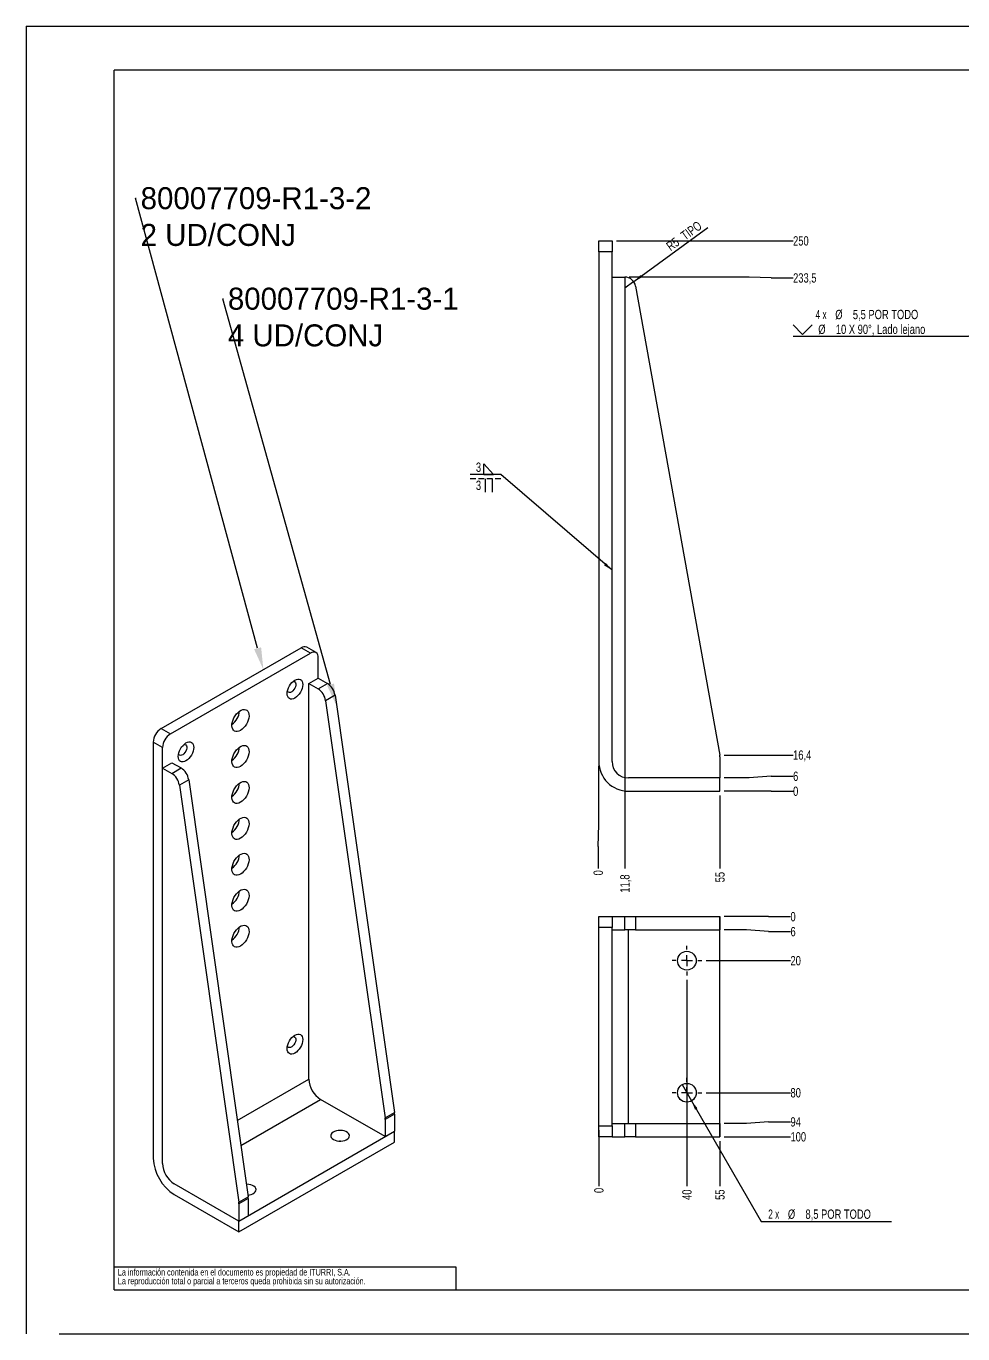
# Model space of a CAD drawing. Extents: x 0 to 5652, y 0 to 1625.
# Drawn here: x 0 to 426, y 0 to 594 of the extents above; entities that cross this region are included whole.
import ezdxf
from ezdxf import colors
from ezdxf.entities.mleader import LeaderData, LeaderLine
from ezdxf.math import Vec2, Vec3

# ---------------------------------------------------------------- set-up
doc = ezdxf.new("R2010")
doc.units = 0
doc.header["$LTSCALE"] = 2
doc.linetypes.add('HIDDEN', pattern=[1.905, 1.27, -0.635])
doc.layers.get('0').update_dxf_attribs({"linetype": 'CONTINUOUS'})
doc.layers.add('FORMATO', color=7, linetype='CONTINUOUS')
doc.layers.add('SLD-0', color=179, linetype='CONTINUOUS')
doc.styles.add('SLDTEXTSTYLE1', font='TXT', dxfattribs={"width": 0.75})
doc.styles.add('SLDTEXTSTYLE2', font='TXT', dxfattribs={"width": 0.666667})
doc.dimstyles.new('SLDDIMSTYLE0', dxfattribs={"dimtxt": 4.233333, "dimasz": 4.233333, "dimexe": 0, "dimexo": 0.0625, "dimgap": 1.058333, "dimtad": 0, "dimtih": 1, "dimtoh": 1, "dimdec": 0, "dimrnd": 1e-09, "dimdsep": 46, "dimtxsty": 'SLDTEXTSTYLE1', "dimblk1": 'NONE', "dimblk2": 'NONE', "dimsah": 1, "dimcen": 0.09, "dimadec": 0, "dimazin": 0, "dimtfac": 1, "dimtdec": 0, "dimtofl": 0, "dimtmove": 0, "dimatfit": 3, "dimldrblk": 'NONE', "dimfxl": 0, "dimtolj": 1, "dimtzin": 12, "dimarcsym": 0})
doc.dimstyles.new('SLDDIMSTYLE1', dxfattribs={"dimtxt": 4.233333, "dimasz": 4.233333, "dimexe": 0, "dimexo": 0.0625, "dimgap": 1.058333, "dimtad": 0, "dimtih": 1, "dimtoh": 1, "dimdec": 1, "dimrnd": 1e-09, "dimzin": 12, "dimdsep": 46, "dimtxsty": 'SLDTEXTSTYLE1', "dimblk1": 'NONE', "dimblk2": 'NONE', "dimsah": 1, "dimcen": 0.09, "dimadec": 0, "dimazin": 0, "dimtfac": 1, "dimtdec": 1, "dimtofl": 0, "dimtmove": 0, "dimatfit": 3, "dimldrblk": 'NONE', "dimfxl": 0, "dimtolj": 1, "dimtzin": 12, "dimarcsym": 0})
doc.dimstyles.new('SLDDIMSTYLE2', dxfattribs={"dimtxt": 4.233333, "dimasz": 4.233333, "dimexe": 0, "dimexo": 0.0625, "dimgap": 1.058333, "dimtad": 1, "dimdec": 1, "dimrnd": 1e-09, "dimzin": 12, "dimdsep": 46, "dimtxsty": 'SLDTEXTSTYLE1', "dimsah": 1, "dimcen": 0, "dimadec": 0, "dimazin": 0, "dimtfac": 1, "dimtdec": 1, "dimtofl": 0, "dimtmove": 0, "dimatfit": 3, "dimfxl": 0, "dimtolj": 1, "dimtzin": 12, "dimarcsym": 0})
doc.dimstyles.new('SLDDIMSTYLE3', dxfattribs={"dimtxt": 0.18, "dimasz": 4.233333, "dimexe": 0, "dimexo": 0.0625, "dimgap": 0, "dimtad": 0, "dimtih": 1, "dimtoh": 1, "dimdec": 0, "dimrnd": 1e-09, "dimzin": 0, "dimdsep": 46, "dimtxsty": 'Standard', "dimsah": 1, "dimcen": 0.09, "dimadec": 0, "dimazin": 0, "dimtfac": 4.233333, "dimtdec": 0, "dimtofl": 0, "dimtmove": 0, "dimatfit": 3, "dimfxl": 0, "dimtolj": 1, "dimtzin": 0, "dimarcsym": 0})
doc.dimstyles.new('SLDDIMSTYLE4', dxfattribs={"dimtxt": 4.233333, "dimasz": 4.233333, "dimexe": 0, "dimexo": 0.0625, "dimgap": 1.058333, "dimtad": 0, "dimtih": 1, "dimtoh": 1, "dimdec": 1, "dimrnd": 1e-09, "dimzin": 12, "dimdsep": 46, "dimtxsty": 'SLDTEXTSTYLE1', "dimblk1": 'NONE', "dimsah": 1, "dimcen": 0, "dimadec": 0, "dimazin": 0, "dimtfac": 1, "dimtdec": 1, "dimtmove": 0, "dimatfit": 3, "dimldrblk": 'NONE', "dimfxl": 0, "dimtolj": 1, "dimtzin": 12, "dimarcsym": 0})

# ---------------------------------------------------------------- blocks, each defined once
blk = doc.blocks.new('SW_NOTE_4')
at = {"layer": 'SLD-0', "color": 0, "char_height": 3, "attachment_point": 1, "style": 'SLDTEXTSTYLE1'}
for s, insert in [('La información contenida en el documento es propiedad de ITURRI, S.A.', (0, 3.86)), ('La reproducción total o parcial a terceros queda prohibida sin su autorización.', (0, -0.14))]:
    blk.add_mtext(s, dxfattribs=dict(at, insert=insert))
blk = doc.blocks.new('SW_NOTE_8')
at = {"layer": 'SLD-0', "color": 0, "char_height": 3, "attachment_point": 1, "style": 'SLDTEXTSTYLE1'}
for s, insert in [('La información contenida en el documento es propiedad de ITURRI, S.A.', (0, 3.86)), ('La reproducción total o parcial a terceros queda prohibida sin su autorización.', (0, -0.14))]:
    blk.add_mtext(s, dxfattribs=dict(at, insert=insert))
blk = doc.blocks.new('_D')
at = {"layer": 'FORMATO', "color": 7}
for p, q in [((328.4, 246.49), (317.15, 246.49)), ((338.4, 246.49), (328.4, 246.49)), ((338.4, 246.49), (348.4, 246.49))]:
    blk.add_line(p, q, dxfattribs=at)
at = {"layer": 'FORMATO', "color": 7, "insert": (348.4, 248.58), "char_height": 4.23, "attachment_point": 1, "style": 'SLDTEXTSTYLE1'}
blk.add_mtext('0', dxfattribs=at)
blk = doc.blocks.new('_NONE')
blk = doc.blocks.new('_D_1')
at = {"layer": 'FORMATO', "color": 7}
for p, q in [((328.4, 252.49), (317.15, 252.49)), ((338.4, 253.28), (328.4, 252.49)), ((338.4, 253.28), (348.4, 253.28))]:
    blk.add_line(p, q, dxfattribs=at)
at = {"layer": 'FORMATO', "color": 7, "insert": (348.4, 255.38), "char_height": 4.23, "attachment_point": 1, "style": 'SLDTEXTSTYLE1'}
blk.add_mtext('6', dxfattribs=at)
blk = doc.blocks.new('_D_2')
at = {"layer": 'FORMATO', "color": 7}
blk.add_line((317.07, 262.93), (348.4, 262.93), dxfattribs=at)
at = {"layer": 'FORMATO', "color": 7, "insert": (348.4, 265.02), "char_height": 4.233, "attachment_point": 1, "style": 'SLDTEXTSTYLE1'}
blk.add_mtext('16,4', dxfattribs=at)
blk = doc.blocks.new('_D_3')
at = {"layer": 'FORMATO', "color": 7}
for p, q in [((328.4, 479.99), (273.96, 479.99)), ((338.4, 479.66), (328.4, 479.99)), ((338.4, 479.66), (348.4, 479.66))]:
    blk.add_line(p, q, dxfattribs=at)
at = {"layer": 'FORMATO', "color": 7, "insert": (348.4, 481.75), "char_height": 4.233, "attachment_point": 1, "style": 'SLDTEXTSTYLE1'}
blk.add_mtext('233,5', dxfattribs=at)
blk = doc.blocks.new('_D_4')
at = {"layer": 'FORMATO', "color": 7}
blk.add_line((268.15, 496.49), (348.4, 496.49), dxfattribs=at)
at = {"layer": 'FORMATO', "color": 7, "insert": (348.4, 498.58), "char_height": 4.233, "attachment_point": 1, "style": 'SLDTEXTSTYLE1'}
blk.add_mtext('250', dxfattribs=at)
blk = doc.blocks.new('_D_5')
at = {"layer": 'FORMATO', "color": 7}
for p, q in [((260.15, 231.36), (260.15, 257.99)), ((259.84, 221.36), (260.15, 231.36)), ((259.84, 221.36), (259.84, 211.36))]:
    blk.add_line(p, q, dxfattribs=at)
at = {"layer": 'FORMATO', "color": 7, "insert": (257.75, 208.23), "char_height": 4.23, "attachment_point": 1, "rotation": 90, "style": 'SLDTEXTSTYLE1'}
blk.add_mtext('0', dxfattribs=at)
blk = doc.blocks.new('_D_6')
at = {"layer": 'FORMATO', "color": 7}
blk.add_line((271.96, 479.67), (271.96, 211.36), dxfattribs=at)
at = {"layer": 'FORMATO', "color": 7, "insert": (269.87, 200.41), "char_height": 4.233, "attachment_point": 1, "rotation": 90, "style": 'SLDTEXTSTYLE1'}
blk.add_mtext('11,8', dxfattribs=at)
blk = doc.blocks.new('_D_7')
at = {"layer": 'FORMATO', "color": 7}
blk.add_line((315.15, 244.49), (315.15, 211.36), dxfattribs=at)
at = {"layer": 'FORMATO', "color": 7, "insert": (313.05, 205.1), "char_height": 4.233, "attachment_point": 1, "rotation": 90, "style": 'SLDTEXTSTYLE1'}
blk.add_mtext('55', dxfattribs=at)
blk = doc.blocks.new('_D_8')
at = {"layer": 'FORMATO', "color": 7}
for q in [(309.71, 502.54), (271.96, 474.99)]:
    blk.add_line((276, 477.94), q, dxfattribs=at)
blk.add_solid([(276, 477.94), (279.81, 479.91), (279.04, 480.96)], dxfattribs=at)
at = {"layer": 'FORMATO', "color": 7, "char_height": 4.233, "attachment_point": 1, "rotation": 36.12468, "style": 'SLDTEXTSTYLE1'}
for s, insert in [('TIPO', (296.89, 499.92)), ('R5', (290.31, 495.12))]:
    blk.add_mtext(s, dxfattribs=dict(at, insert=insert))
blk = doc.blocks.new('SW_SYMBOL_WELD_FILL')
at = {"layer": 'FORMATO', "color": 0}
for p, q in [((200, 0), (200, 1800)), ((200, 1800), (1800, 0)), ((200, 0), (1800, 0))]:
    blk.add_line(p, q, dxfattribs=at)
blk = doc.blocks.new('SW_SYMBOL_WELD_BUSQ')
at = {"layer": 'FORMATO', "color": 0}
for p, q in [((400, 0), (400, 2200)), ((1600, 0), (1600, 2200))]:
    blk.add_line(p, q, dxfattribs=at)
blk = doc.blocks.new('SW_WELDSYMBOL_0')
at = {"layer": 'FORMATO', "color": 0}
blk.add_line((0, 0), (-13.91, 0), dxfattribs=at)
at = {"layer": 'FORMATO', "color": 0, "linetype": 'HIDDEN'}
blk.add_line((0, -2), (-13.91, -2), dxfattribs=at)
at = {"layer": 'FORMATO', "color": 0, "xscale": 0.0027037109375, "yscale": 0.0027037109375, "zscale": 0.0027037109375}
blk.add_blockref('SW_SYMBOL_WELD_FILL', (-8.25, 0.02), dxfattribs=at)
at = {"layer": 'FORMATO', "color": 0, "extrusion": (0, 0, -1), "xscale": 0.0027037109375, "yscale": 0.0027037109375, "zscale": 0.0027037109375, "rotation": 180}
blk.add_blockref('SW_SYMBOL_WELD_BUSQ', (8.25, -1.98), dxfattribs=at)
at = {"layer": 'FORMATO', "color": 0, "char_height": 4.23, "attachment_point": 1, "style": 'SLDTEXTSTYLE1'}
for insert in [(-11.35, 5.46), (-11.35, -2.75)]:
    blk.add_mtext('3', dxfattribs=dict(at, insert=insert))
blk = doc.blocks.new('SW_SYMBOL_HOLE_SINK')
at = {"layer": 'FORMATO', "color": 0}
for p, q in [((0, 1750), (1600, 150)), ((1600, 150), (3200, 1750))]:
    blk.add_line(p, q, dxfattribs=at)
blk = doc.blocks.new('_D_23')
at = {"layer": 'FORMATO'}
for p, q in [((479.72, 482.86), (474.96, 480.11)), ((474.96, 480.11), (427.93, 452.96)), ((427.93, 452.96), (348.41, 452.96))]:
    blk.add_line(p, q, dxfattribs=at)
blk.add_solid([(474.96, 480.11), (470.97, 478.56), (471.62, 477.43)], dxfattribs=at)
at = {"layer": 'FORMATO', "xscale": 0.0027037109375, "yscale": 0.0027037109375, "zscale": 0.0027037109375}
blk.add_blockref('SW_SYMBOL_HOLE_SINK', (348.41, 453.55), dxfattribs=at)
at = {"layer": 'FORMATO', "attachment_point": 1}
for s, insert, char_height, style in [('4 x', (358.61, 465.14), 4.233, 'SLDTEXTSTYLE2'), ('%%c', (367.57, 465.14), 4.233, 'SLDTEXTSTYLE1'), ('5,5 POR TODO', (375.55, 465.14), 4.2333, 'SLDTEXTSTYLE1'), ('%%c', (359.84, 458.42), 4.233, 'SLDTEXTSTYLE1'), ('10 X 90°, Lado lejano', (367.82, 458.42), 4.2333, 'SLDTEXTSTYLE1')]:
    blk.add_mtext(s, dxfattribs=dict(at, insert=insert, char_height=char_height, style=style))
blk = doc.blocks.new('_D_26')
at = {"layer": 'FORMATO', "color": 7}
for p, q in [((327.22, 189.51), (317.15, 189.51)), ((337.22, 189.51), (327.22, 189.51)), ((337.22, 189.51), (347.22, 189.51))]:
    blk.add_line(p, q, dxfattribs=at)
at = {"layer": 'FORMATO', "color": 7, "insert": (347.22, 191.61), "char_height": 4.23, "attachment_point": 1, "style": 'SLDTEXTSTYLE1'}
blk.add_mtext('0', dxfattribs=at)
blk = doc.blocks.new('_D_27')
at = {"layer": 'FORMATO', "color": 7}
for p, q in [((327.22, 183.51), (317.07, 183.51)), ((337.22, 182.72), (327.22, 183.51)), ((337.22, 182.72), (347.22, 182.72))]:
    blk.add_line(p, q, dxfattribs=at)
at = {"layer": 'FORMATO', "color": 7, "insert": (347.22, 184.81), "char_height": 4.23, "attachment_point": 1, "style": 'SLDTEXTSTYLE1'}
blk.add_mtext('6', dxfattribs=at)
blk = doc.blocks.new('_D_28')
at = {"layer": 'FORMATO', "color": 7}
blk.add_line((308.9, 169.51), (347.22, 169.51), dxfattribs=at)
at = {"layer": 'FORMATO', "color": 7, "insert": (347.22, 171.61), "char_height": 4.233, "attachment_point": 1, "style": 'SLDTEXTSTYLE1'}
blk.add_mtext('20', dxfattribs=at)
blk = doc.blocks.new('_D_29')
at = {"layer": 'FORMATO', "color": 7}
blk.add_line((308.9, 109.51), (347.22, 109.51), dxfattribs=at)
at = {"layer": 'FORMATO', "color": 7, "insert": (347.22, 111.61), "char_height": 4.233, "attachment_point": 1, "style": 'SLDTEXTSTYLE1'}
blk.add_mtext('80', dxfattribs=at)
blk = doc.blocks.new('_D_30')
at = {"layer": 'FORMATO', "color": 7}
for p, q in [((327.22, 95.51), (317.07, 95.51)), ((337.22, 96.31), (327.22, 95.51)), ((337.22, 96.31), (347.22, 96.31))]:
    blk.add_line(p, q, dxfattribs=at)
at = {"layer": 'FORMATO', "color": 7, "insert": (347.22, 98.4), "char_height": 4.233, "attachment_point": 1, "style": 'SLDTEXTSTYLE1'}
blk.add_mtext('94', dxfattribs=at)
blk = doc.blocks.new('_D_31')
at = {"layer": 'FORMATO', "color": 7}
blk.add_line((317.15, 89.51), (347.22, 89.51), dxfattribs=at)
at = {"layer": 'FORMATO', "color": 7, "insert": (347.22, 91.61), "char_height": 4.233, "attachment_point": 1, "style": 'SLDTEXTSTYLE1'}
blk.add_mtext('100', dxfattribs=at)
blk = doc.blocks.new('_D_32')
at = {"layer": 'FORMATO', "color": 7}
blk.add_line((260.15, 92.51), (260.15, 67.09), dxfattribs=at)
at = {"layer": 'FORMATO', "color": 7, "insert": (258.05, 63.97), "char_height": 4.23, "attachment_point": 1, "rotation": 90, "style": 'SLDTEXTSTYLE1'}
blk.add_mtext('0', dxfattribs=at)
blk = doc.blocks.new('_D_33')
at = {"layer": 'FORMATO', "color": 7}
blk.add_line((300.15, 160.76), (300.15, 67.09), dxfattribs=at)
at = {"layer": 'FORMATO', "color": 7, "insert": (298.05, 60.84), "char_height": 4.233, "attachment_point": 1, "rotation": 90, "style": 'SLDTEXTSTYLE1'}
blk.add_mtext('40', dxfattribs=at)
blk = doc.blocks.new('_D_34')
at = {"layer": 'FORMATO', "color": 7}
blk.add_line((315.15, 87.51), (315.15, 67.09), dxfattribs=at)
at = {"layer": 'FORMATO', "color": 7, "insert": (313.05, 60.84), "char_height": 4.233, "attachment_point": 1, "rotation": 90, "style": 'SLDTEXTSTYLE1'}
blk.add_mtext('55', dxfattribs=at)
blk = doc.blocks.new('_D_35')
at = {"layer": 'FORMATO'}
for p, q in [((298.02, 113.19), (302.27, 105.83)), ((302.27, 105.83), (333.92, 51.02)), ((333.92, 51.02), (393.04, 51.02))]:
    blk.add_line(p, q, dxfattribs=at)
blk.add_solid([(302.27, 105.83), (303.83, 101.84), (304.95, 102.49)], dxfattribs=at)
at = {"layer": 'FORMATO', "attachment_point": 1}
for s, insert, char_height, style in [('2 x', (337.09, 56.48), 4.233, 'SLDTEXTSTYLE2'), ('%%c', (346.05, 56.48), 4.233, 'SLDTEXTSTYLE1'), ('8,5 POR TODO', (354.03, 56.48), 4.2333, 'SLDTEXTSTYLE1')]:
    blk.add_mtext(s, dxfattribs=dict(at, insert=insert, char_height=char_height, style=style))
blk = doc.blocks.new('SW_CENTERMARKSYMBOL_11')
at = {"layer": 'FORMATO', "color": 0}
for p, q in [((0, 5), (0, 6.75)), ((-5, 0), (-6.75, 0)), ((0, 0), (-2.5, 0)), ((0, 0), (0, 2.5)), ((0, 0), (0, -2.5)), ((0, 0), (2.5, 0)), ((5, 0), (6.75, 0)), ((0, -5), (0, -6.75))]:
    blk.add_line(p, q, dxfattribs=at)
blk = doc.blocks.new('SW_CENTERMARKSYMBOL_12')
at = {"layer": 'FORMATO', "color": 0}
for p, q in [((0, 5), (0, 6.75)), ((-5, 0), (-6.75, 0)), ((0, 0), (-2.5, 0)), ((0, 0), (0, 2.5)), ((0, 0), (0, -2.5)), ((0, 0), (2.5, 0)), ((5, 0), (6.75, 0)), ((0, -5), (0, -6.75))]:
    blk.add_line(p, q, dxfattribs=at)

msp = doc.modelspace()

# ---------------------------------------------------------------- linework, layer by layer
at = {"color": 7, "linetype": 'Continuous'}
for p, q in [((0, 594), (840, 594)), ((0, 594), (0, -0.0026984)), ((820, 574), (40, 574)), ((40, 20), (40, 574)), ((260.1478779, 491.4886382), (260.1478779, 496.4886382)), ((260.1478779, 496.4886382), (266.1478779, 496.4886382)), ((266.1478779, 496.4886382), (266.1478779, 491.4886382)), ((260.1478779, 491.4886382), (260.1478779, 259.9886382)), ((266.1478779, 491.4886382), (260.1478779, 491.4886382)), ((266.1478779, 259.9886382), (266.1478779, 491.4886382)), ((266.1478779, 259.9886382), (266.1478779, 479.9886382)), ((266.1478779, 479.9886382), (271.9646851, 479.9886382)), ((276.8861924, 475.8711154), (315.0693852, 262.926386)), ((61.2935969, 274.9280056), (124.9332072, 311.6663706)), ((65.5362376, 272.4787812), (129.1758479, 309.2171463)), ((129.1758479, 309.2171463), (124.9332072, 311.6663706)), ((131.6756447, 309.4646865), (127.433004, 311.9139109)), ((132.7113818, 297.7852431), (132.7113818, 307.1754625)), ((128.4687411, 295.3360188), (132.7113818, 297.7852431)), ((132.7113818, 297.7852431), (136.8244856, 295.4107989)), ((128.4687411, 115.6970402), (128.4687411, 295.3360188)), ((128.4687411, 295.3360188), (132.5818449, 292.9615745)), ((132.5818449, 292.9615745), (136.8244856, 295.4107989)), ((140.3045168, 290.0396942), (136.0618761, 287.5904699)), ((136.0618761, 287.5904699), (163.0614707, 98.1258735)), ((140.3045168, 290.0396942), (167.3041113, 100.5750978)), ((61.2935969, 274.9280056), (65.5362376, 272.4787812)), ((57.758063, 268.8042812), (57.758063, 79.7750833)), ((62.0007037, 266.3550569), (57.758063, 268.8042812)), ((62.0007037, 77.3258589), (62.0007037, 266.3550569)), ((315.1478779, 262.0439089), (315.1478779, 252.4886382)), ((62.0007037, 256.9648376), (66.2433444, 259.4140619)), ((62.0007037, 77.3258589), (62.0007037, 256.9648376)), ((62.0007037, 256.9648376), (66.1138075, 254.5903933)), ((66.1138075, 254.5903933), (70.3564481, 257.0396176)), ((66.2433444, 259.4140619), (70.3564481, 257.0396176)), ((73.8364793, 251.668513), (69.5938386, 249.2192886)), ((73.8364793, 251.668513), (100.8360739, 62.2039165)), ((315.1478779, 252.4886382), (273.6478779, 252.4886382)), ((315.1478779, 246.4886382), (315.1478779, 252.4886382)), ((69.5938386, 249.2192886), (96.5934332, 59.7546922)), ((273.6478779, 246.4886382), (315.1478779, 246.4886382)), ((260.1478779, 184.5140146), (260.1478779, 189.5140146)), ((260.1478779, 189.5140146), (266.1478779, 189.5140146)), ((266.1478779, 184.5140146), (260.1478779, 184.5140146)), ((260.1478779, 94.5140146), (260.1478779, 184.5140146)), ((266.1478779, 189.5140146), (271.9646851, 189.5140146)), ((266.1478779, 189.5140146), (266.1478779, 184.5140146)), ((266.1478779, 94.5140146), (266.1478779, 184.5140146)), ((271.9646851, 183.5140146), (271.9646851, 189.5140146)), ((271.9646851, 189.5140146), (276.8861924, 189.5140146)), ((276.8861924, 189.5140146), (276.8861924, 183.5140146)), ((276.8861924, 189.5140146), (315.0693852, 189.5140146)), ((315.0693852, 183.5140146), (315.0693852, 189.5140146)), ((315.0693852, 189.5140146), (315.1478779, 189.5140146)), ((315.1478779, 189.5140146), (315.1478779, 183.5140146)), ((266.1478779, 183.5140146), (271.9646851, 183.5140146)), ((276.8861924, 183.5140146), (271.9646851, 183.5140146)), ((276.8861924, 183.5140146), (315.0693852, 183.5140146)), ((315.1478779, 183.5140146), (315.0693852, 183.5140146)), ((315.1478779, 95.5140146), (315.1478779, 183.5140146)), ((163.1169734, 89.5709854), (133.772042, 106.5114537)), ((163.0614707, 98.1258735), (167.3041113, 100.5750978)), ((167.3596141, 99.8224781), (163.1169734, 97.3732538)), ((163.1169734, 97.3732538), (163.1169734, 89.5709854)), ((167.3596141, 99.8224781), (167.3596141, 92.0202097)), ((266.1478779, 95.5140146), (271.9646851, 95.5140146)), ((271.9646851, 89.5140146), (271.9646851, 95.5140146)), ((271.9646851, 95.5140146), (276.8861924, 95.5140146)), ((276.8861924, 95.5140146), (276.8861924, 89.5140146)), ((276.8861924, 95.5140146), (315.0693852, 95.5140146)), ((315.0693852, 89.5140146), (315.0693852, 95.5140146)), ((315.0693852, 95.5140146), (315.1478779, 95.5140146)), ((315.1478779, 95.5140146), (315.1478779, 89.5140146)), ((96.648936, 51.1998041), (167.3596141, 92.0202097)), ((163.1169734, 89.5709854), (167.3596141, 92.0202097)), ((167.3596141, 87.1209648), (167.3596141, 92.0202097)), ((260.1478779, 94.5140146), (266.1478779, 94.5140146)), ((260.1478779, 89.5140146), (260.1478779, 94.5140146)), ((266.1478779, 89.5140146), (260.1478779, 89.5140146)), ((266.1478779, 94.5140146), (266.1478779, 89.5140146)), ((266.1478779, 89.5140146), (271.9646851, 89.5140146)), ((276.8861924, 89.5140146), (271.9646851, 89.5140146)), ((276.8861924, 89.5140146), (315.0693852, 89.5140146)), ((315.1478779, 89.5140146), (315.0693852, 89.5140146)), ((96.648936, 46.3005592), (167.3596141, 87.1209648)), ((96.648936, 51.1998041), (67.3040045, 68.1402724)), ((67.3040045, 63.2410276), (96.648936, 46.3005592)), ((96.5934332, 59.7546922), (100.8360739, 62.2039165)), ((100.8915766, 61.4512969), (96.648936, 59.0020725)), ((100.8915766, 61.4512969), (100.8915766, 53.6490285)), ((96.648936, 59.0020725), (96.648936, 51.1998041)), ((96.648936, 51.1998041), (100.8915766, 53.6490285)), ((96.648936, 46.3005592), (96.648936, 51.1998041)), ((40, 20), (820, 20)), ((15.0612367, 0), (840, 0))]:
    msp.add_line(p, q, dxfattribs=at)
at = {"color": 8, "linetype": 'Continuous'}
for p, q in [((273.6478779, 95.5140146), (273.6478779, 183.5140146)), ((95.8929403, 96.8914307), (128.4687411, 115.6970402)), ((97.5055488, 85.5752528), (133.772042, 106.5114537))]:
    msp.add_line(p, q, dxfattribs=at)
at = {"color": 7, "linetype": 'Continuous', "flags": 128}
for points in [[(118.5692462, 290.8459732), (118.6371805, 291.6816869), (118.8383727, 292.5637199), (119.1650911, 293.458176), (119.6047801, 294.330682), (120.1405427, 295.1477078), (120.7517898, 295.8778556), (121.4150316, 296.4930663), (122.1047801, 296.9696976), (122.7945285, 297.2894329), (123.4577703, 297.4399849), (124.0690175, 297.415568), (124.6047801, 297.2171205), (125.0444691, 296.8522687), (125.3711875, 296.3350336), (125.5723797, 295.6852922), (125.640314, 294.9280138), (125.5723797, 294.0923001), (125.3711875, 293.2102672), (125.0444691, 292.315811), (124.6047801, 291.4433051), (124.0690175, 290.6262793), (123.4577703, 289.8961315), (122.7945285, 289.2809208), (122.1047801, 288.8042895), (121.4150316, 288.4845542), (120.7517898, 288.3340022), (120.1405427, 288.3584191), (119.6047801, 288.5568665), (119.1650911, 288.9217183), (118.8383727, 289.4389535), (118.6371805, 290.0886948), (118.5692462, 290.8459732)], [(121.1880789, 296.3008753), (121.6351699, 296.287307), (122.0221943, 296.0933359), (122.2973472, 295.729683), (122.4402219, 295.2233187), (122.4402219, 294.6117977), (122.2973472, 293.9404739), (122.0221943, 293.2591361), (121.6351699, 292.6183161), (121.1649778, 292.0655406), (120.6464902, 291.6418065), (120.1181607, 291.37854), (119.6191733, 291.2952666), (119.1865354, 291.3981622), (118.852334, 291.6795955), (118.6900068, 291.9736187)], [(97.3560427, 274.1088771), (96.6200281, 273.7651427), (95.910615, 273.5961472), (95.2534434, 273.6079987), (94.6722652, 273.8002687), (94.1880857, 274.1660082), (93.8184045, 274.6919983), (93.5765827, 275.3592284), (93.4713605, 276.1435831), (93.5065407, 277.0167137), (93.6808521, 277.947063), (93.9879943, 278.9010059), (94.4168667, 279.8440642), (94.9519685, 280.7421534), (95.5739598, 281.5628143), (96.2603602, 282.276386), (96.9863615, 282.8570781), (97.725724, 283.283903), (98.4517252, 283.5414341), (99.1381257, 283.6203635), (99.760117, 283.5178385), (100.2952188, 283.2375646), (100.7240911, 282.7896718), (101.0312334, 282.1903479), (101.2055447, 281.4612541), (101.240725, 280.6287417), (101.1355028, 279.7229), (100.893681, 278.7764684), (100.5239997, 277.8236534), (100.0398203, 276.8988923), (99.4586421, 276.0356082), (98.8014705, 275.2650026), (98.0920573, 274.6149271), (97.3560427, 274.1088771)], [(69.0717715, 262.2716893), (69.1397058, 263.107403), (69.340898, 263.989436), (69.6676164, 264.8838921), (70.1073054, 265.7563981), (70.643068, 266.5734239), (71.2543151, 267.3035717), (71.9175569, 267.9187824), (72.6073054, 268.3954137), (73.2970538, 268.715149), (73.9602956, 268.865701), (74.5715428, 268.8412841), (75.1073054, 268.6428366), (75.5469944, 268.2779848), (75.8737128, 267.7607497), (76.074905, 267.1110083), (76.1428393, 266.3537299), (76.074905, 265.5180162), (75.8737128, 264.6359833), (75.5469944, 263.7415271), (75.1073054, 262.8690212), (74.5715428, 262.0519954), (73.9602956, 261.3218475), (73.2970538, 260.7066369), (72.6073054, 260.2300056), (71.9175569, 259.9102703), (71.2543151, 259.7597183), (70.643068, 259.7841351), (70.1073054, 259.9825826), (69.6676164, 260.3474344), (69.340898, 260.8646696), (69.1397058, 261.5144109), (69.0717715, 262.2716893)], [(71.6906043, 267.7265914), (72.1376952, 267.7130231), (72.5247196, 267.519052), (72.7998725, 267.1553991), (72.9427472, 266.6490348), (72.9427472, 266.0375138), (72.7998725, 265.36619), (72.5247196, 264.6848522), (72.1376952, 264.0440322), (71.6675032, 263.4912567), (71.1490155, 263.0675225), (70.620686, 262.8042561), (70.1216986, 262.7209827), (69.6890608, 262.8238783), (69.3548593, 263.1053116), (69.1925322, 263.3993347)], [(97.3560427, 257.7780609), (96.6200281, 257.4343264), (95.910615, 257.265331), (95.2534434, 257.2771824), (94.6722652, 257.4694525), (94.1880857, 257.8351919), (93.8184045, 258.361182), (93.5765827, 259.0284121), (93.4713605, 259.8127668), (93.5065407, 260.6858974), (93.6808521, 261.6162468), (93.9879943, 262.5701896), (94.4168667, 263.5132479), (94.9519685, 264.4113372), (95.5739598, 265.2319981), (96.2603602, 265.9455697), (96.9863615, 266.5262619), (97.725724, 266.9530868), (98.4517252, 267.2106178), (99.1381257, 267.2895472), (99.760117, 267.1870222), (100.2952188, 266.9067484), (100.7240911, 266.4588555), (101.0312334, 265.8595316), (101.2055447, 265.1304378), (101.240725, 264.2979255), (101.1355028, 263.3920838), (100.893681, 262.4456522), (100.5239997, 261.4928372), (100.0398203, 260.568076), (99.4586421, 259.704792), (98.8014705, 258.9341863), (98.0920573, 258.2841108), (97.3560427, 257.7780609)], [(97.3560427, 241.4472446), (96.6200281, 241.1035102), (95.910615, 240.9345147), (95.2534434, 240.9463662), (94.6722652, 241.1386362), (94.1880857, 241.5043757), (93.8184045, 242.0303658), (93.5765827, 242.6975959), (93.4713605, 243.4819506), (93.5065407, 244.3550812), (93.6808521, 245.2854305), (93.9879943, 246.2393734), (94.4168667, 247.1824317), (94.9519685, 248.0805209), (95.5739598, 248.9011818), (96.2603602, 249.6147535), (96.9863615, 250.1954456), (97.725724, 250.6222705), (98.4517252, 250.8798016), (99.1381257, 250.958731), (99.760117, 250.856206), (100.2952188, 250.5759322), (100.7240911, 250.1280393), (101.0312334, 249.5287154), (101.2055447, 248.7996216), (101.240725, 247.9671093), (101.1355028, 247.0612676), (100.893681, 246.114836), (100.5239997, 245.162021), (100.0398203, 244.2372598), (99.4586421, 243.3739757), (98.8014705, 242.6033701), (98.0920573, 241.9532946), (97.3560427, 241.4472446)], [(97.3560427, 225.1164284), (96.6200281, 224.772694), (95.910615, 224.6036985), (95.2534434, 224.61555), (94.6722652, 224.80782), (94.1880857, 225.1735594), (93.8184045, 225.6995496), (93.5765827, 226.3667797), (93.4713605, 227.1511343), (93.5065407, 228.024265), (93.6808521, 228.9546143), (93.9879943, 229.9085571), (94.4168667, 230.8516155), (94.9519685, 231.7497047), (95.5739598, 232.5703656), (96.2603602, 233.2839373), (96.9863615, 233.8646294), (97.725724, 234.2914543), (98.4517252, 234.5489854), (99.1381257, 234.6279147), (99.760117, 234.5253898), (100.2952188, 234.2451159), (100.7240911, 233.797223), (101.0312334, 233.1978991), (101.2055447, 232.4688054), (101.240725, 231.636293), (101.1355028, 230.7304513), (100.893681, 229.7840197), (100.5239997, 228.8312047), (100.0398203, 227.9064436), (99.4586421, 227.0431595), (98.8014705, 226.2725538), (98.0920573, 225.6224783), (97.3560427, 225.1164284)], [(97.3560427, 208.7856122), (96.6200281, 208.4418777), (95.910615, 208.2728823), (95.2534434, 208.2847337), (94.6722652, 208.4770038), (94.1880857, 208.8427432), (93.8184045, 209.3687333), (93.5765827, 210.0359634), (93.4713605, 210.8203181), (93.5065407, 211.6934487), (93.6808521, 212.6237981), (93.9879943, 213.5777409), (94.4168667, 214.5207992), (94.9519685, 215.4188885), (95.5739598, 216.2395493), (96.2603602, 216.953121), (96.9863615, 217.5338132), (97.725724, 217.960638), (98.4517252, 218.2181691), (99.1381257, 218.2970985), (99.760117, 218.1945735), (100.2952188, 217.9142997), (100.7240911, 217.4664068), (101.0312334, 216.8670829), (101.2055447, 216.1379891), (101.240725, 215.3054768), (101.1355028, 214.3996351), (100.893681, 213.4532035), (100.5239997, 212.5003885), (100.0398203, 211.5756273), (99.4586421, 210.7123432), (98.8014705, 209.9417376), (98.0920573, 209.2916621), (97.3560427, 208.7856122)], [(97.3560427, 192.4547959), (96.6200281, 192.1110615), (95.910615, 191.942066), (95.2534434, 191.9539175), (94.6722652, 192.1461875), (94.1880857, 192.511927), (93.8184045, 193.0379171), (93.5765827, 193.7051472), (93.4713605, 194.4895019), (93.5065407, 195.3626325), (93.6808521, 196.2929818), (93.9879943, 197.2469247), (94.4168667, 198.189983), (94.9519685, 199.0880722), (95.5739598, 199.9087331), (96.2603602, 200.6223048), (96.9863615, 201.2029969), (97.725724, 201.6298218), (98.4517252, 201.8873529), (99.1381257, 201.9662823), (99.760117, 201.8637573), (100.2952188, 201.5834834), (100.7240911, 201.1355906), (101.0312334, 200.5362667), (101.2055447, 199.8071729), (101.240725, 198.9746606), (101.1355028, 198.0688189), (100.893681, 197.1223873), (100.5239997, 196.1695723), (100.0398203, 195.2448111), (99.4586421, 194.381527), (98.8014705, 193.6109214), (98.0920573, 192.9608459), (97.3560427, 192.4547959)], [(97.3560427, 176.1239797), (96.6200281, 175.7802452), (95.910615, 175.6112498), (95.2534434, 175.6231013), (94.6722652, 175.8153713), (94.1880857, 176.1811107), (93.8184045, 176.7071008), (93.5765827, 177.374331), (93.4713605, 178.1586856), (93.5065407, 179.0318163), (93.6808521, 179.9621656), (93.9879943, 180.9161084), (94.4168667, 181.8591668), (94.9519685, 182.757256), (95.5739598, 183.5779169), (96.2603602, 184.2914885), (96.9863615, 184.8721807), (97.725724, 185.2990056), (98.4517252, 185.5565366), (99.1381257, 185.635466), (99.760117, 185.5329411), (100.2952188, 185.2526672), (100.7240911, 184.8047743), (101.0312334, 184.2054504), (101.2055447, 183.4763566), (101.240725, 182.6438443), (101.1355028, 181.7380026), (100.893681, 180.791571), (100.5239997, 179.838756), (100.0398203, 178.9139948), (99.4586421, 178.0507108), (98.8014705, 177.2801051), (98.0920573, 176.6300296), (97.3560427, 176.1239797)], [(118.5692462, 129.5791629), (118.6371805, 130.4148766), (118.8383727, 131.2969095), (119.1650911, 132.1913657), (119.6047801, 133.0638716), (120.1405427, 133.8808974), (120.7517898, 134.6110453), (121.4150316, 135.2262559), (122.1047801, 135.7028872), (122.7945285, 136.0226225), (123.4577703, 136.1731745), (124.0690175, 136.1487577), (124.6047801, 135.9503102), (125.0444691, 135.5854584), (125.3711875, 135.0682232), (125.5723797, 134.4184819), (125.640314, 133.6612035), (125.5723797, 132.8254898), (125.3711875, 131.9434568), (125.0444691, 131.0490007), (124.6047801, 130.1764947), (124.0690175, 129.3594689), (123.4577703, 128.6293211), (122.7945285, 128.0141104), (122.1047801, 127.5374791), (121.4150316, 127.2177438), (120.7517898, 127.0671918), (120.1405427, 127.0916087), (119.6047801, 127.2900562), (119.1650911, 127.654908), (118.8383727, 128.1721431), (118.6371805, 128.8218845), (118.5692462, 129.5791629)], [(121.1880789, 135.034065), (121.6351699, 135.0204967), (122.0221943, 134.8265256), (122.2973472, 134.4628726), (122.4402219, 133.9565083), (122.4402219, 133.3449874), (122.2973472, 132.6736635), (122.0221943, 131.9923257), (121.6351699, 131.3515058), (121.1649778, 130.7987303), (120.6464902, 130.3749961), (120.1181607, 130.1117297), (119.6191733, 130.0284562), (119.1865354, 130.1313518), (118.852334, 130.4127851), (118.6900068, 130.7068083)], [(139.6056729, 88.2443222), (140.3219629, 87.9119372), (141.1452799, 87.6762147), (142.0371267, 87.5481767), (142.9558013, 87.5338102), (143.8583477, 87.6337869), (144.7025637, 87.843432), (145.4489747, 88.1529427), (146.0626794, 88.5478467), (146.5149817, 89.0096787), (146.7847324, 89.516844), (146.8593182, 90.045628), (146.7352516, 90.5713054), (146.4183338, 91.0692961), (145.9233836, 91.5163147), (145.2735442, 91.8914589), (144.4992015, 92.1771876), (143.6365628, 92.3601404), (142.7259641, 92.4317625), (141.8099841, 92.388705), (140.9314529, 92.2329813), (140.1314498, 91.9718727), (139.4473818, 91.6175885), (138.9112354, 91.1866946), (138.5480801, 90.6993391), (138.3748967, 90.1783101), (138.3997829, 89.6479706), (138.6215753, 89.1331184), (139.0299029, 88.6578276), (139.6056729, 88.2443222)], [(142.8488852, 87.529567), (142.7259641, 87.5325176), (142.3728683, 87.529567)], [(100.7151221, 63.0526731), (101.4319408, 63.1415435), (102.2761568, 63.3511886), (103.0225678, 63.6606993), (103.6362726, 64.0556034), (104.0885748, 64.5174354), (104.3583255, 65.0246006), (104.4329113, 65.5533846), (104.3088447, 66.079062), (103.991927, 66.5770527), (103.4969767, 67.0240713), (102.8471374, 67.3992156), (102.0727946, 67.6849443), (101.2101559, 67.867897), (100.2995572, 67.9395191), (100.0188609, 67.9385554)]]:
    msp.add_lwpolyline(points, dxfattribs=at)
at = {"color": 7, "linetype": 'Continuous'}
for centre in [(300.1478779, 169.5140146), (300.1478779, 109.5140146)]:
    msp.add_circle(centre, 4.25, dxfattribs=at)
for centre, radius, start, end in [((271.9646851, 474.9886382), 5, 10.1656948795, 90), ((126.3978075, 309.621964), 2.5148862, 65.6928809539, 125.6175774752), ((130.55601, 307.5250985), 2.183546, 350.7859630095, 129.2032852357), ((128.3326064, 286.3954814), 7.8211001, 8.7886650358, 57.0911285835), ((132.5752471, 288.8447057), 7.8211001, 8.7886650358, 57.0911285835), ((88.3806514, 283.7812347), 8.653742, 306.1430405509, 353.8623359817), ((65.4341435, 268.454977), 7.684024, 122.60547834, 177.3945215143), ((69.6767842, 266.0057526), 7.684024, 122.60547834, 177.3945215143), ((88.3806514, 267.4504185), 8.653742, 306.1430405505, 353.8623359822), ((310.1478779, 262.0439089), 5, 0, 10.1656948795), ((66.1072097, 250.4735245), 7.8211001, 8.7886650358, 57.0911285835), ((273.6478779, 259.9886382), 13.5, 180, 270), ((273.6478779, 259.9886382), 7.5, 180, 270), ((61.864569, 248.0243002), 7.8211001, 8.7886650358, 57.0911285835), ((88.3806514, 251.1196022), 8.653742, 306.1430405502, 353.8623359825), ((88.3806514, 234.788786), 8.653742, 306.1430405504, 353.8623359823), ((88.3806514, 218.4579698), 8.653742, 306.1430405499, 353.8623359828), ((88.3806514, 202.1271535), 8.653742, 306.1430405502, 353.8623359825), ((88.3806514, 185.7963373), 8.653742, 306.1430405502, 353.8623359825), ((139.9341989, 116.192901), 11.4761753, 182.4763980378, 237.5236021078), ((157.7712005, 97.3573806), 5.3457965, 0.1701281561, 8.2652764503), ((162.0138412, 99.8066049), 5.3457965, 0.1701281561, 8.2652764503), ((78.425451, 80.6847015), 20.6873955, 182.520089748, 237.4799103976), ((73.4661614, 77.8217197), 11.4761753, 182.4763980378, 237.5236021078), ((91.303163, 58.9861993), 5.3457965, 0.1701281561, 8.2652764503), ((95.5458037, 61.4354236), 5.3457965, 0.1701281561, 8.2652764503)]:
    msp.add_arc(centre, radius, start, end, dxfattribs=at)
at = {"layer": 'FORMATO', "color": 7}
msp.add_line((129.8829547, 70.3853947), (134.1255954, 72.8346191), dxfattribs=at)
at = {"layer": 'SLD-0'}
for p, q in [((40.0044363, 30.4903094), (195.2573465, 30.4903094)), ((195.2573465, 30.4903094), (195.2573465, 20))]:
    msp.add_line(p, q, dxfattribs=at)

# ---------------------------------------------------------------- block references
at = {"layer": 'FORMATO', "color": 7}
for name, p in [('SW_WELDSYMBOL_0', (215.6665844, 390.3138771)), ('SW_CENTERMARKSYMBOL_12', (300.1478779, 169.5140146)), ('SW_CENTERMARKSYMBOL_11', (300.1478779, 109.5140146))]:
    msp.add_blockref(name, p, dxfattribs=at)
at = {"layer": 'SLD-0'}
for name in ['SW_NOTE_4', 'SW_NOTE_8']:
    msp.add_blockref(name, (41.6756678, 25.638409), dxfattribs=at)

# ---------------------------------------------------------------- dimensions: what is measured, and where the dimension line sits
at = {"layer": 'FORMATO', "color": 7}
dim = msp.add_radius_dim(center=(271.9646851, 474.9886382), mpoint=(276.0033651, 477.93636), text='<> TIPO', dimstyle='SLDDIMSTYLE2', dxfattribs=at)
dim.commit()
dim.dimension.update_dxf_attribs({"geometry": '_D_8', "text_midpoint": (301.741974, 496.7222695), "dimtype": 164})
for feature_location, offset, dtype, origin, dimstyle, picture, middle in [((266.1478779, 496.4886382), (82.2553526, 0), 0, (315.1478779, 246.4886382), 'SLDDIMSTYLE1', '_D_4', (353.095175, 496.4886382)), ((271.9646851, 479.9886382), (76.4385455, -0.3334463), 0, (315.1478779, 246.4886382), 'SLDDIMSTYLE1', '_D_3', (355.4391877, 479.655192)), ((271.9646851, 479.9886382), (0, -268.6314025), 1, (260.1478779, 259.9886382), 'SLDDIMSTYLE1', '_D_6', (271.9646851, 205.8852602)), ((315.0693852, 262.926386), (33.3338453, 0), 0, (315.1478779, 246.4886382), 'SLDDIMSTYLE1', '_D_2', (353.8752061, 262.926386)), ((260.1478779404, 259.9886382403), (-0.304652839, -48.6314025263), 1, (260.1478779404, 259.9886382403), 'SLDDIMSTYLE0', '_D_5', (259.8432251014, 209.7932541894)), ((315.1478779, 246.4886382), (0, -35.1314025), 1, (260.1478779, 259.9886382), 'SLDDIMSTYLE1', '_D_7', (315.1478779, 208.2292727)), ((315.1478779, 252.4886382), (33.2553526, 0.7935591), 0, (315.1478779, 246.4886382), 'SLDDIMSTYLE1', '_D_1', (349.9672121, 253.2821974)), ((315.1478779404, 246.4886382403), (33.2553526012, 0), 0, (315.1478779404, 246.4886382403), 'SLDDIMSTYLE0', '_D', (349.9672120662, 246.4886382403)), ((315.1478779404, 189.5140146454), (32.0756911918, 0), 0, (315.1478779404, 189.5140146454), 'SLDDIMSTYLE0', '_D_26', (348.7875506569, 189.5140146454)), ((306.8978779, 169.5140146), (40.3256912, 0), 0, (315.1478779, 189.5140146), 'SLDDIMSTYLE1', '_D_28', (350.3515322, 169.5140146)), ((306.8978779, 109.5140146), (40.3256912, 0), 0, (315.1478779, 189.5140146), 'SLDDIMSTYLE1', '_D_29', (350.3515322, 109.5140146)), ((315.0693852, 183.5140146), (32.1541839, -0.7935591), 0, (315.1478779, 189.5140146), 'SLDDIMSTYLE1', '_D_27', (348.7875507, 182.7204555)), ((315.0693852, 95.5140146), (32.1541839, 0.7935591), 0, (315.1478779, 189.5140146), 'SLDDIMSTYLE1', '_D_30', (350.3515322, 96.3075738)), ((315.1478779, 89.5140146), (32.0756912, 0), 0, (315.1478779, 189.5140146), 'SLDDIMSTYLE1', '_D_31', (351.9155136, 89.5140146)), ((300.1478779, 162.7640146), (0, -95.6701723), 1, (260.1478779, 94.5140146), 'SLDDIMSTYLE1', '_D_33', (300.1478779, 63.9658793)), ((260.1478779404, 94.5140146454), (0, -27.4201723311), 1, (260.1478779404, 94.5140146454), 'SLDDIMSTYLE0', '_D_32', (260.1478779404, 65.5298607897)), ((315.1478779, 89.5140146), (0, -22.4201723), 1, (260.1478779, 94.5140146), 'SLDDIMSTYLE1', '_D_34', (315.1478779, 63.9658793))]:
    dim = msp.add_ordinate_dim(feature_location=feature_location, offset=offset, dtype=dtype, origin=origin, dimstyle=dimstyle, dxfattribs=at)
    dim.commit()
    dim.dimension.update_dxf_attribs({"geometry": picture, "text_midpoint": middle})
at = {"layer": 'FORMATO'}
for p1, p2, text, picture, middle in [((479.7239598, 482.8636382), (474.9608201, 480.1136382), '4 x <> POR TODO\\P{\\fGDT;w}%%c 10 X 90°, Lado lejano', '_D_23', (386.5830956, 459.6874831)), ((298.0228779, 113.1946226), (302.2728779, 105.8334067), '2 x <> POR TODO\\P', '_D_35', (365.0639354, 54.3870034))]:
    dim = msp.add_diameter_dim_2p(p1=p1, p2=p2, text=text, dimstyle='SLDDIMSTYLE4', dxfattribs=at)
    dim.commit()
    dim.dimension.update_dxf_attribs({"geometry": picture, "text_midpoint": middle, "dimtype": 163})

# ---------------------------------------------------------------- leaders
ml = msp.add_multileader_mtext('Standard')
ml.set_content('80007709-R1-3-2\\P2 UD/CONJ', color=256)
ml.set_leader_properties()
ml.build(insert=Vec2(0, 0))
ml.multileader.update_dxf_attribs({"text_right_attachment_type": 6, "dogleg_length": 0.36, "arrow_head_size": 10})
ctx = ml.context
ctx.base_point, ctx.char_height, ctx.arrow_head_size, ctx.plane_origin = Vec3(50.0077058, 515.8535217), 10, 10, Vec3(724.2993967, -712.9928239)
ctx.right_attachment = 6
notes = []
notes.append((ctx, [(1, (1, 1, 0), (49.6477058, 515.8535217), (1, 0), 0.36, [(0, [(107.7705803, 301.758597)], 0, [])])]))
ctx.mtext.insert, ctx.mtext.flow_direction = Vec3(52.0077058, 520.8535217), 5
ml = msp.add_multileader_mtext('Standard')
ml.set_content('80007709-R1-3-1\\P4 UD/CONJ', color=256)
ml.set_leader_properties()
ml.build(insert=Vec2(0, 0))
ml.multileader.update_dxf_attribs({"text_right_attachment_type": 6, "dogleg_length": 0.36, "arrow_head_size": 10})
ctx = ml.context
ctx.base_point, ctx.char_height, ctx.arrow_head_size, ctx.plane_origin = Vec3(89.6462195, 470.208019), 10, 10, Vec3(687.1639743, -798.1642102)
ctx.right_attachment = 6
notes.append((ctx, [(1, (1, 1, 0), (89.2862195, 470.208019), (1, 0), 0.36, [(0, [(140.9779992, 285.3136576)], 0, [])])]))
ctx.mtext.insert, ctx.mtext.flow_direction = Vec3(91.6462195, 475.208019), 5
at = {"layer": 'FORMATO', "color": 7}
msp.add_leader([(266.1478779, 346.8864517), (215.6665844, 390.3138771)], dimstyle='SLDDIMSTYLE3', dxfattribs=at)
for ctx, leaders in notes:
    for number, flags, end, landing, length, lines in leaders:
        leader = LeaderData()
        leader.index, (leader.has_last_leader_line, leader.has_dogleg_vector, leader.attachment_direction) = number, flags
        leader.last_leader_point, leader.dogleg_vector, leader.dogleg_length = Vec3(end), Vec3(landing), length
        for number, points, colour, breaks in lines:
            line = LeaderLine()
            line.index, line.vertices, line.color, line.breaks = number, Vec3.list(points), colors.encode_raw_color(colour), breaks
            leader.lines.append(line)
        ctx.leaders.append(leader)

doc.saveas('drawing.dxf')
